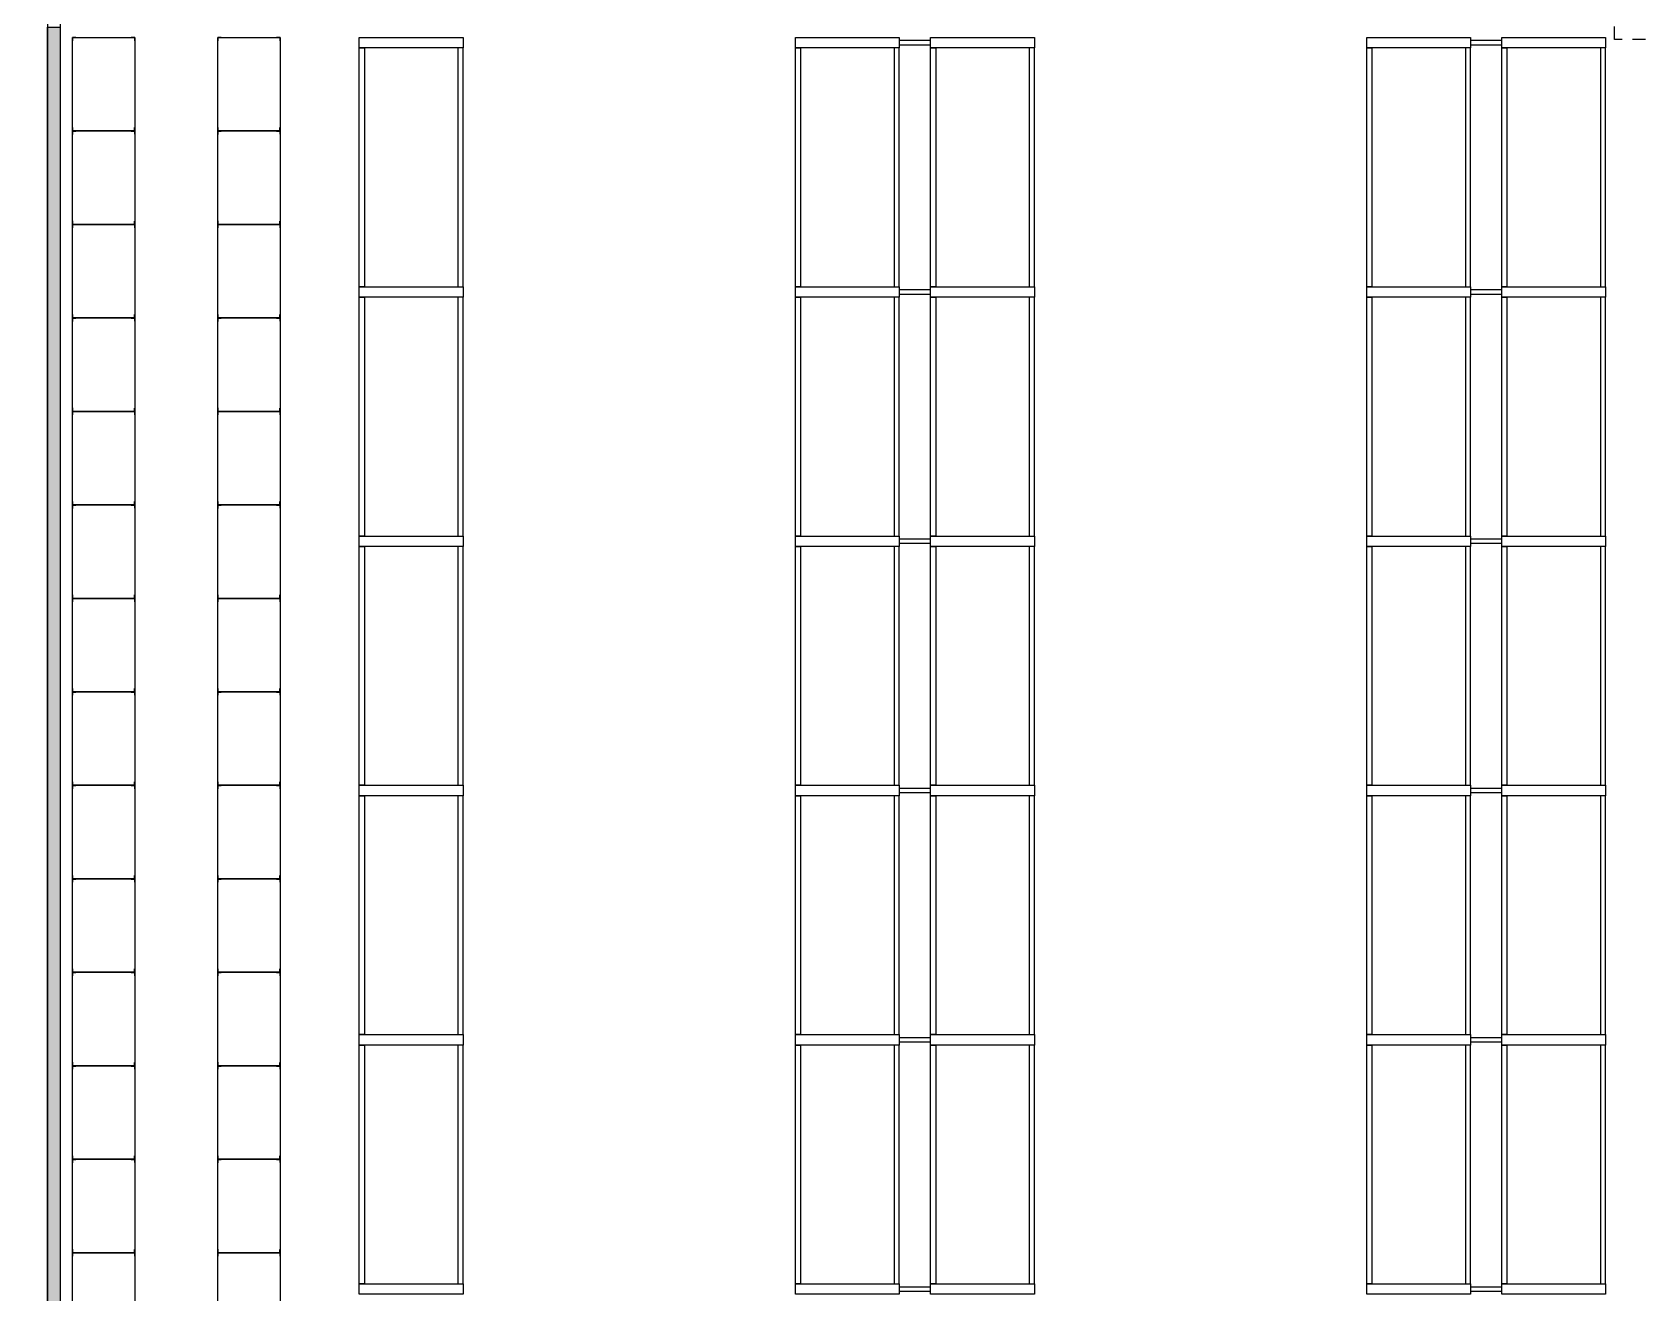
# Model space of a CAD drawing. Header units: millimetres. Extents: x 69.2 to 159.5, y 66.7 to 165.8.
# Drawn here: x 132.72 to 148.23, y 94.93 to 107.07 of the extents above; entities that cross this region are included whole.
import ezdxf

# ---------------------------------------------------------------- set-up
doc = ezdxf.new("R2010")
doc.units = ezdxf.units.MM
doc.linetypes.add('HIDDEN2', pattern=[0.1875, 0.125, -0.0625])
doc.layers.add('CIVIL-ARQ', color=8, linetype='Continuous')

msp = doc.modelspace()

# ---------------------------------------------------------------- hatches: boundary and pattern name
at = {"layer": 'CIVIL-ARQ'}
msp.add_hatch(color=256, dxfattribs=at).paths.add_polyline_path([(132.867179, 87.717529), (132.867179, 107.117529), (132.987179, 107.117529), (132.987179, 87.717529)])

# ---------------------------------------------------------------- linework, layer by layer
for p, q in [((132.867179, 133.617529), (132.867179, 87.117529)), ((132.987179, 133.617529), (132.987179, 87.117529))]:
    msp.add_line(p, q, dxfattribs=at)
at = {"layer": 'CIVIL-ARQ', "linetype": 'HIDDEN2'}
for p, q in [((147.951538, 106.996267), (147.951538, 107.334047)), ((150.951538, 106.996267), (147.951538, 106.996267))]:
    msp.add_line(p, q, dxfattribs=at)
at = {"layer": 'CIVIL-ARQ'}
msp.add_lwpolyline([(132.987179, 136.617529, 0, 0, 0), (132.867179, 76.917529, 0, 0, 0), (79.367179, 76.917529, 0, 0, 0), (79.367179, 109.148387, 0, 0, 0), (101.654974, 121.626446, 0.01, 0.01, 0), (101.717179, 121.516253, 0.01, 0.01, 0), (105.11802, 123.321249, 0.01, 0.01, 0), (132.867179, 138.871263, 0.01, 0.01, 0), (132.987179, 136.617529, 0.01, 0.01, 0), (132.987179, 136.617529, 0.01, 0.01, 0)], format="xyseb", dxfattribs=at)
for points in [[(132.867179, 87.717529), (132.867179, 107.117529), (132.987179, 107.117529), (132.987179, 87.717529), (132.867179, 87.717529)], [(133.70534, 107.017529), (133.70534, 106.117529), (133.10534, 106.117529), (133.10534, 107.017529), (133.70534, 107.017529)], [(133.10534, 107.017529), (133.10534, 106.984029), (133.10734, 106.984029), (133.10734, 107.015529), (133.13784, 107.015529), (133.13784, 107.017529), (133.10534, 107.017529)], [(133.70534, 107.017529), (133.67184, 107.017529), (133.67184, 107.015529), (133.70334, 107.015529), (133.70334, 106.985029), (133.70534, 106.985029), (133.70534, 107.017529)], [(135.10534, 107.017529), (135.10534, 106.117529), (134.50534, 106.117529), (134.50534, 107.017529), (135.10534, 107.017529)], [(134.50534, 107.017529), (134.50534, 106.984029), (134.50734, 106.984029), (134.50734, 107.015529), (134.53784, 107.015529), (134.53784, 107.017529), (134.50534, 107.017529)], [(135.10534, 107.017529), (135.07184, 107.017529), (135.07184, 107.015529), (135.10334, 107.015529), (135.10334, 106.985029), (135.10534, 106.985029), (135.10534, 107.017529)], [(133.10534, 106.117529), (133.10534, 106.151029), (133.10734, 106.151029), (133.10734, 106.119529), (133.13784, 106.119529), (133.13784, 106.117529), (133.10534, 106.117529)], [(133.70534, 106.117529), (133.67184, 106.117529), (133.67184, 106.119529), (133.70334, 106.119529), (133.70334, 106.150029), (133.70534, 106.150029), (133.70534, 106.117529)], [(134.50534, 106.117529), (134.50534, 106.151029), (134.50734, 106.151029), (134.50734, 106.119529), (134.53784, 106.119529), (134.53784, 106.117529), (134.50534, 106.117529)], [(135.10534, 106.117529), (135.07184, 106.117529), (135.07184, 106.119529), (135.10334, 106.119529), (135.10334, 106.150029), (135.10534, 106.150029), (135.10534, 106.117529)], [(133.70534, 106.117529), (133.70534, 105.217529), (133.10534, 105.217529), (133.10534, 106.117529), (133.70534, 106.117529)], [(133.10534, 106.117529), (133.10534, 106.084029), (133.10734, 106.084029), (133.10734, 106.115529), (133.13784, 106.115529), (133.13784, 106.117529), (133.10534, 106.117529)], [(133.70534, 106.117529), (133.67184, 106.117529), (133.67184, 106.115529), (133.70334, 106.115529), (133.70334, 106.085029), (133.70534, 106.085029), (133.70534, 106.117529)], [(135.10534, 106.117529), (135.10534, 105.217529), (134.50534, 105.217529), (134.50534, 106.117529), (135.10534, 106.117529)], [(134.50534, 106.117529), (134.50534, 106.084029), (134.50734, 106.084029), (134.50734, 106.115529), (134.53784, 106.115529), (134.53784, 106.117529), (134.50534, 106.117529)], [(135.10534, 106.117529), (135.07184, 106.117529), (135.07184, 106.115529), (135.10334, 106.115529), (135.10334, 106.085029), (135.10534, 106.085029), (135.10534, 106.117529)], [(133.10534, 105.217529), (133.10534, 105.251029), (133.10734, 105.251029), (133.10734, 105.219529), (133.13784, 105.219529), (133.13784, 105.217529), (133.10534, 105.217529)], [(133.70534, 105.217529), (133.70534, 104.317529), (133.10534, 104.317529), (133.10534, 105.217529), (133.70534, 105.217529)], [(133.10534, 105.217529), (133.10534, 105.184029), (133.10734, 105.184029), (133.10734, 105.215529), (133.13784, 105.215529), (133.13784, 105.217529), (133.10534, 105.217529)], [(133.70534, 105.217529), (133.67184, 105.217529), (133.67184, 105.219529), (133.70334, 105.219529), (133.70334, 105.250029), (133.70534, 105.250029), (133.70534, 105.217529)], [(133.70534, 105.217529), (133.67184, 105.217529), (133.67184, 105.215529), (133.70334, 105.215529), (133.70334, 105.185029), (133.70534, 105.185029), (133.70534, 105.217529)], [(134.50534, 105.217529), (134.50534, 105.251029), (134.50734, 105.251029), (134.50734, 105.219529), (134.53784, 105.219529), (134.53784, 105.217529), (134.50534, 105.217529)], [(135.10534, 105.217529), (135.10534, 104.317529), (134.50534, 104.317529), (134.50534, 105.217529), (135.10534, 105.217529)], [(134.50534, 105.217529), (134.50534, 105.184029), (134.50734, 105.184029), (134.50734, 105.215529), (134.53784, 105.215529), (134.53784, 105.217529), (134.50534, 105.217529)], [(135.10534, 105.217529), (135.07184, 105.217529), (135.07184, 105.219529), (135.10334, 105.219529), (135.10334, 105.250029), (135.10534, 105.250029), (135.10534, 105.217529)], [(135.10534, 105.217529), (135.07184, 105.217529), (135.07184, 105.215529), (135.10334, 105.215529), (135.10334, 105.185029), (135.10534, 105.185029), (135.10534, 105.217529)], [(133.10534, 104.317529), (133.10534, 104.351029), (133.10734, 104.351029), (133.10734, 104.319529), (133.13784, 104.319529), (133.13784, 104.317529), (133.10534, 104.317529)], [(133.70534, 104.317529), (133.70534, 103.417529), (133.10534, 103.417529), (133.10534, 104.317529), (133.70534, 104.317529)], [(133.10534, 104.317529), (133.10534, 104.284029), (133.10734, 104.284029), (133.10734, 104.315529), (133.13784, 104.315529), (133.13784, 104.317529), (133.10534, 104.317529)], [(133.70534, 104.317529), (133.67184, 104.317529), (133.67184, 104.319529), (133.70334, 104.319529), (133.70334, 104.350029), (133.70534, 104.350029), (133.70534, 104.317529)], [(133.70534, 104.317529), (133.67184, 104.317529), (133.67184, 104.315529), (133.70334, 104.315529), (133.70334, 104.285029), (133.70534, 104.285029), (133.70534, 104.317529)], [(134.50534, 104.317529), (134.50534, 104.351029), (134.50734, 104.351029), (134.50734, 104.319529), (134.53784, 104.319529), (134.53784, 104.317529), (134.50534, 104.317529)], [(135.10534, 104.317529), (135.10534, 103.417529), (134.50534, 103.417529), (134.50534, 104.317529), (135.10534, 104.317529)], [(134.50534, 104.317529), (134.50534, 104.284029), (134.50734, 104.284029), (134.50734, 104.315529), (134.53784, 104.315529), (134.53784, 104.317529), (134.50534, 104.317529)], [(135.10534, 104.317529), (135.07184, 104.317529), (135.07184, 104.319529), (135.10334, 104.319529), (135.10334, 104.350029), (135.10534, 104.350029), (135.10534, 104.317529)], [(135.10534, 104.317529), (135.07184, 104.317529), (135.07184, 104.315529), (135.10334, 104.315529), (135.10334, 104.285029), (135.10534, 104.285029), (135.10534, 104.317529)], [(133.10534, 103.417529), (133.10534, 103.451029), (133.10734, 103.451029), (133.10734, 103.419529), (133.13784, 103.419529), (133.13784, 103.417529), (133.10534, 103.417529)], [(133.70534, 103.417529), (133.70534, 102.517529), (133.10534, 102.517529), (133.10534, 103.417529), (133.70534, 103.417529)], [(133.10534, 103.417529), (133.10534, 103.384029), (133.10734, 103.384029), (133.10734, 103.415529), (133.13784, 103.415529), (133.13784, 103.417529), (133.10534, 103.417529)], [(133.70534, 103.417529), (133.67184, 103.417529), (133.67184, 103.419529), (133.70334, 103.419529), (133.70334, 103.450029), (133.70534, 103.450029), (133.70534, 103.417529)], [(133.70534, 103.417529), (133.67184, 103.417529), (133.67184, 103.415529), (133.70334, 103.415529), (133.70334, 103.385029), (133.70534, 103.385029), (133.70534, 103.417529)], [(134.50534, 103.417529), (134.50534, 103.451029), (134.50734, 103.451029), (134.50734, 103.419529), (134.53784, 103.419529), (134.53784, 103.417529), (134.50534, 103.417529)], [(135.10534, 103.417529), (135.10534, 102.517529), (134.50534, 102.517529), (134.50534, 103.417529), (135.10534, 103.417529)], [(134.50534, 103.417529), (134.50534, 103.384029), (134.50734, 103.384029), (134.50734, 103.415529), (134.53784, 103.415529), (134.53784, 103.417529), (134.50534, 103.417529)], [(135.10534, 103.417529), (135.07184, 103.417529), (135.07184, 103.419529), (135.10334, 103.419529), (135.10334, 103.450029), (135.10534, 103.450029), (135.10534, 103.417529)], [(135.10534, 103.417529), (135.07184, 103.417529), (135.07184, 103.415529), (135.10334, 103.415529), (135.10334, 103.385029), (135.10534, 103.385029), (135.10534, 103.417529)], [(133.10534, 102.517529), (133.10534, 102.551029), (133.10734, 102.551029), (133.10734, 102.519529), (133.13784, 102.519529), (133.13784, 102.517529), (133.10534, 102.517529)], [(133.70534, 102.517529), (133.70534, 101.617529), (133.10534, 101.617529), (133.10534, 102.517529), (133.70534, 102.517529)], [(133.10534, 102.517529), (133.10534, 102.484029), (133.10734, 102.484029), (133.10734, 102.515529), (133.13784, 102.515529), (133.13784, 102.517529), (133.10534, 102.517529)], [(133.70534, 102.517529), (133.67184, 102.517529), (133.67184, 102.519529), (133.70334, 102.519529), (133.70334, 102.550029), (133.70534, 102.550029), (133.70534, 102.517529)], [(133.70534, 102.517529), (133.67184, 102.517529), (133.67184, 102.515529), (133.70334, 102.515529), (133.70334, 102.485029), (133.70534, 102.485029), (133.70534, 102.517529)], [(134.50534, 102.517529), (134.50534, 102.551029), (134.50734, 102.551029), (134.50734, 102.519529), (134.53784, 102.519529), (134.53784, 102.517529), (134.50534, 102.517529)], [(135.10534, 102.517529), (135.10534, 101.617529), (134.50534, 101.617529), (134.50534, 102.517529), (135.10534, 102.517529)], [(134.50534, 102.517529), (134.50534, 102.484029), (134.50734, 102.484029), (134.50734, 102.515529), (134.53784, 102.515529), (134.53784, 102.517529), (134.50534, 102.517529)], [(135.10534, 102.517529), (135.07184, 102.517529), (135.07184, 102.519529), (135.10334, 102.519529), (135.10334, 102.550029), (135.10534, 102.550029), (135.10534, 102.517529)], [(135.10534, 102.517529), (135.07184, 102.517529), (135.07184, 102.515529), (135.10334, 102.515529), (135.10334, 102.485029), (135.10534, 102.485029), (135.10534, 102.517529)], [(133.10534, 101.617529), (133.10534, 101.651029), (133.10734, 101.651029), (133.10734, 101.619529), (133.13784, 101.619529), (133.13784, 101.617529), (133.10534, 101.617529)], [(133.70534, 101.617529), (133.67184, 101.617529), (133.67184, 101.619529), (133.70334, 101.619529), (133.70334, 101.650029), (133.70534, 101.650029), (133.70534, 101.617529)], [(134.50534, 101.617529), (134.50534, 101.651029), (134.50734, 101.651029), (134.50734, 101.619529), (134.53784, 101.619529), (134.53784, 101.617529), (134.50534, 101.617529)], [(135.10534, 101.617529), (135.07184, 101.617529), (135.07184, 101.619529), (135.10334, 101.619529), (135.10334, 101.650029), (135.10534, 101.650029), (135.10534, 101.617529)], [(133.70534, 101.617529), (133.70534, 100.717529), (133.10534, 100.717529), (133.10534, 101.617529), (133.70534, 101.617529)], [(133.10534, 101.617529), (133.10534, 101.584029), (133.10734, 101.584029), (133.10734, 101.615529), (133.13784, 101.615529), (133.13784, 101.617529), (133.10534, 101.617529)], [(133.70534, 101.617529), (133.67184, 101.617529), (133.67184, 101.615529), (133.70334, 101.615529), (133.70334, 101.585029), (133.70534, 101.585029), (133.70534, 101.617529)], [(135.10534, 101.617529), (135.10534, 100.717529), (134.50534, 100.717529), (134.50534, 101.617529), (135.10534, 101.617529)], [(134.50534, 101.617529), (134.50534, 101.584029), (134.50734, 101.584029), (134.50734, 101.615529), (134.53784, 101.615529), (134.53784, 101.617529), (134.50534, 101.617529)], [(135.10534, 101.617529), (135.07184, 101.617529), (135.07184, 101.615529), (135.10334, 101.615529), (135.10334, 101.585029), (135.10534, 101.585029), (135.10534, 101.617529)], [(133.10534, 100.717529), (133.10534, 100.751029), (133.10734, 100.751029), (133.10734, 100.719529), (133.13784, 100.719529), (133.13784, 100.717529), (133.10534, 100.717529)], [(133.70534, 100.717529), (133.70534, 99.817529), (133.10534, 99.817529), (133.10534, 100.717529), (133.70534, 100.717529)], [(133.10534, 100.717529), (133.10534, 100.684029), (133.10734, 100.684029), (133.10734, 100.715529), (133.13784, 100.715529), (133.13784, 100.717529), (133.10534, 100.717529)], [(133.70534, 100.717529), (133.67184, 100.717529), (133.67184, 100.719529), (133.70334, 100.719529), (133.70334, 100.750029), (133.70534, 100.750029), (133.70534, 100.717529)], [(133.70534, 100.717529), (133.67184, 100.717529), (133.67184, 100.715529), (133.70334, 100.715529), (133.70334, 100.685029), (133.70534, 100.685029), (133.70534, 100.717529)], [(134.50534, 100.717529), (134.50534, 100.751029), (134.50734, 100.751029), (134.50734, 100.719529), (134.53784, 100.719529), (134.53784, 100.717529), (134.50534, 100.717529)], [(135.10534, 100.717529), (135.10534, 99.817529), (134.50534, 99.817529), (134.50534, 100.717529), (135.10534, 100.717529)], [(134.50534, 100.717529), (134.50534, 100.684029), (134.50734, 100.684029), (134.50734, 100.715529), (134.53784, 100.715529), (134.53784, 100.717529), (134.50534, 100.717529)], [(135.10534, 100.717529), (135.07184, 100.717529), (135.07184, 100.719529), (135.10334, 100.719529), (135.10334, 100.750029), (135.10534, 100.750029), (135.10534, 100.717529)], [(135.10534, 100.717529), (135.07184, 100.717529), (135.07184, 100.715529), (135.10334, 100.715529), (135.10334, 100.685029), (135.10534, 100.685029), (135.10534, 100.717529)], [(133.10534, 99.817529), (133.10534, 99.851029), (133.10734, 99.851029), (133.10734, 99.819529), (133.13784, 99.819529), (133.13784, 99.817529), (133.10534, 99.817529)], [(133.70534, 99.817529), (133.70534, 98.917529), (133.10534, 98.917529), (133.10534, 99.817529), (133.70534, 99.817529)], [(133.10534, 99.817529), (133.10534, 99.784029), (133.10734, 99.784029), (133.10734, 99.815529), (133.13784, 99.815529), (133.13784, 99.817529), (133.10534, 99.817529)], [(133.70534, 99.817529), (133.67184, 99.817529), (133.67184, 99.819529), (133.70334, 99.819529), (133.70334, 99.850029), (133.70534, 99.850029), (133.70534, 99.817529)], [(133.70534, 99.817529), (133.67184, 99.817529), (133.67184, 99.815529), (133.70334, 99.815529), (133.70334, 99.785029), (133.70534, 99.785029), (133.70534, 99.817529)], [(134.50534, 99.817529), (134.50534, 99.851029), (134.50734, 99.851029), (134.50734, 99.819529), (134.53784, 99.819529), (134.53784, 99.817529), (134.50534, 99.817529)], [(135.10534, 99.817529), (135.10534, 98.917529), (134.50534, 98.917529), (134.50534, 99.817529), (135.10534, 99.817529)], [(134.50534, 99.817529), (134.50534, 99.784029), (134.50734, 99.784029), (134.50734, 99.815529), (134.53784, 99.815529), (134.53784, 99.817529), (134.50534, 99.817529)], [(135.10534, 99.817529), (135.07184, 99.817529), (135.07184, 99.819529), (135.10334, 99.819529), (135.10334, 99.850029), (135.10534, 99.850029), (135.10534, 99.817529)], [(135.10534, 99.817529), (135.07184, 99.817529), (135.07184, 99.815529), (135.10334, 99.815529), (135.10334, 99.785029), (135.10534, 99.785029), (135.10534, 99.817529)], [(133.10534, 98.917529), (133.10534, 98.951029), (133.10734, 98.951029), (133.10734, 98.919529), (133.13784, 98.919529), (133.13784, 98.917529), (133.10534, 98.917529)], [(133.70534, 98.917529), (133.70534, 98.017529), (133.10534, 98.017529), (133.10534, 98.917529), (133.70534, 98.917529)], [(133.10534, 98.917529), (133.10534, 98.884029), (133.10734, 98.884029), (133.10734, 98.915529), (133.13784, 98.915529), (133.13784, 98.917529), (133.10534, 98.917529)], [(133.70534, 98.917529), (133.67184, 98.917529), (133.67184, 98.919529), (133.70334, 98.919529), (133.70334, 98.950029), (133.70534, 98.950029), (133.70534, 98.917529)], [(133.70534, 98.917529), (133.67184, 98.917529), (133.67184, 98.915529), (133.70334, 98.915529), (133.70334, 98.885029), (133.70534, 98.885029), (133.70534, 98.917529)], [(134.50534, 98.917529), (134.50534, 98.951029), (134.50734, 98.951029), (134.50734, 98.919529), (134.53784, 98.919529), (134.53784, 98.917529), (134.50534, 98.917529)], [(135.10534, 98.917529), (135.10534, 98.017529), (134.50534, 98.017529), (134.50534, 98.917529), (135.10534, 98.917529)], [(134.50534, 98.917529), (134.50534, 98.884029), (134.50734, 98.884029), (134.50734, 98.915529), (134.53784, 98.915529), (134.53784, 98.917529), (134.50534, 98.917529)], [(135.10534, 98.917529), (135.07184, 98.917529), (135.07184, 98.919529), (135.10334, 98.919529), (135.10334, 98.950029), (135.10534, 98.950029), (135.10534, 98.917529)], [(135.10534, 98.917529), (135.07184, 98.917529), (135.07184, 98.915529), (135.10334, 98.915529), (135.10334, 98.885029), (135.10534, 98.885029), (135.10534, 98.917529)], [(133.10534, 98.017529), (133.10534, 98.051029), (133.10734, 98.051029), (133.10734, 98.019529), (133.13784, 98.019529), (133.13784, 98.017529), (133.10534, 98.017529)], [(133.70534, 98.017529), (133.70534, 97.117529), (133.10534, 97.117529), (133.10534, 98.017529), (133.70534, 98.017529)], [(133.10534, 98.017529), (133.10534, 97.984029), (133.10734, 97.984029), (133.10734, 98.015529), (133.13784, 98.015529), (133.13784, 98.017529), (133.10534, 98.017529)], [(133.70534, 98.017529), (133.67184, 98.017529), (133.67184, 98.019529), (133.70334, 98.019529), (133.70334, 98.050029), (133.70534, 98.050029), (133.70534, 98.017529)], [(133.70534, 98.017529), (133.67184, 98.017529), (133.67184, 98.015529), (133.70334, 98.015529), (133.70334, 97.985029), (133.70534, 97.985029), (133.70534, 98.017529)], [(134.50534, 98.017529), (134.50534, 98.051029), (134.50734, 98.051029), (134.50734, 98.019529), (134.53784, 98.019529), (134.53784, 98.017529), (134.50534, 98.017529)], [(135.10534, 98.017529), (135.10534, 97.117529), (134.50534, 97.117529), (134.50534, 98.017529), (135.10534, 98.017529)], [(134.50534, 98.017529), (134.50534, 97.984029), (134.50734, 97.984029), (134.50734, 98.015529), (134.53784, 98.015529), (134.53784, 98.017529), (134.50534, 98.017529)], [(135.10534, 98.017529), (135.07184, 98.017529), (135.07184, 98.019529), (135.10334, 98.019529), (135.10334, 98.050029), (135.10534, 98.050029), (135.10534, 98.017529)], [(135.10534, 98.017529), (135.07184, 98.017529), (135.07184, 98.015529), (135.10334, 98.015529), (135.10334, 97.985029), (135.10534, 97.985029), (135.10534, 98.017529)], [(133.10534, 97.117529), (133.10534, 97.151029), (133.10734, 97.151029), (133.10734, 97.119529), (133.13784, 97.119529), (133.13784, 97.117529), (133.10534, 97.117529)], [(133.70534, 97.117529), (133.67184, 97.117529), (133.67184, 97.119529), (133.70334, 97.119529), (133.70334, 97.150029), (133.70534, 97.150029), (133.70534, 97.117529)], [(134.50534, 97.117529), (134.50534, 97.151029), (134.50734, 97.151029), (134.50734, 97.119529), (134.53784, 97.119529), (134.53784, 97.117529), (134.50534, 97.117529)], [(135.10534, 97.117529), (135.07184, 97.117529), (135.07184, 97.119529), (135.10334, 97.119529), (135.10334, 97.150029), (135.10534, 97.150029), (135.10534, 97.117529)], [(133.70534, 97.117529), (133.70534, 96.217529), (133.10534, 96.217529), (133.10534, 97.117529), (133.70534, 97.117529)], [(133.10534, 97.117529), (133.10534, 97.084029), (133.10734, 97.084029), (133.10734, 97.115529), (133.13784, 97.115529), (133.13784, 97.117529), (133.10534, 97.117529)], [(133.70534, 97.117529), (133.67184, 97.117529), (133.67184, 97.115529), (133.70334, 97.115529), (133.70334, 97.085029), (133.70534, 97.085029), (133.70534, 97.117529)], [(135.10534, 97.117529), (135.10534, 96.217529), (134.50534, 96.217529), (134.50534, 97.117529), (135.10534, 97.117529)], [(134.50534, 97.117529), (134.50534, 97.084029), (134.50734, 97.084029), (134.50734, 97.115529), (134.53784, 97.115529), (134.53784, 97.117529), (134.50534, 97.117529)], [(135.10534, 97.117529), (135.07184, 97.117529), (135.07184, 97.115529), (135.10334, 97.115529), (135.10334, 97.085029), (135.10534, 97.085029), (135.10534, 97.117529)], [(133.10534, 96.217529), (133.10534, 96.251029), (133.10734, 96.251029), (133.10734, 96.219529), (133.13784, 96.219529), (133.13784, 96.217529), (133.10534, 96.217529)], [(133.70534, 96.217529), (133.70534, 95.317529), (133.10534, 95.317529), (133.10534, 96.217529), (133.70534, 96.217529)], [(133.10534, 96.217529), (133.10534, 96.184029), (133.10734, 96.184029), (133.10734, 96.215529), (133.13784, 96.215529), (133.13784, 96.217529), (133.10534, 96.217529)], [(133.70534, 96.217529), (133.67184, 96.217529), (133.67184, 96.219529), (133.70334, 96.219529), (133.70334, 96.250029), (133.70534, 96.250029), (133.70534, 96.217529)], [(133.70534, 96.217529), (133.67184, 96.217529), (133.67184, 96.215529), (133.70334, 96.215529), (133.70334, 96.185029), (133.70534, 96.185029), (133.70534, 96.217529)], [(134.50534, 96.217529), (134.50534, 96.251029), (134.50734, 96.251029), (134.50734, 96.219529), (134.53784, 96.219529), (134.53784, 96.217529), (134.50534, 96.217529)], [(135.10534, 96.217529), (135.10534, 95.317529), (134.50534, 95.317529), (134.50534, 96.217529), (135.10534, 96.217529)], [(134.50534, 96.217529), (134.50534, 96.184029), (134.50734, 96.184029), (134.50734, 96.215529), (134.53784, 96.215529), (134.53784, 96.217529), (134.50534, 96.217529)], [(135.10534, 96.217529), (135.07184, 96.217529), (135.07184, 96.219529), (135.10334, 96.219529), (135.10334, 96.250029), (135.10534, 96.250029), (135.10534, 96.217529)], [(135.10534, 96.217529), (135.07184, 96.217529), (135.07184, 96.215529), (135.10334, 96.215529), (135.10334, 96.185029), (135.10534, 96.185029), (135.10534, 96.217529)], [(133.10534, 95.317529), (133.10534, 95.351029), (133.10734, 95.351029), (133.10734, 95.319529), (133.13784, 95.319529), (133.13784, 95.317529), (133.10534, 95.317529)], [(133.70534, 95.317529), (133.70534, 94.417529), (133.10534, 94.417529), (133.10534, 95.317529), (133.70534, 95.317529)], [(133.10534, 95.317529), (133.10534, 95.284029), (133.10734, 95.284029), (133.10734, 95.315529), (133.13784, 95.315529), (133.13784, 95.317529), (133.10534, 95.317529)], [(133.70534, 95.317529), (133.67184, 95.317529), (133.67184, 95.319529), (133.70334, 95.319529), (133.70334, 95.350029), (133.70534, 95.350029), (133.70534, 95.317529)], [(133.70534, 95.317529), (133.67184, 95.317529), (133.67184, 95.315529), (133.70334, 95.315529), (133.70334, 95.285029), (133.70534, 95.285029), (133.70534, 95.317529)], [(134.50534, 95.317529), (134.50534, 95.351029), (134.50734, 95.351029), (134.50734, 95.319529), (134.53784, 95.319529), (134.53784, 95.317529), (134.50534, 95.317529)], [(135.10534, 95.317529), (135.10534, 94.417529), (134.50534, 94.417529), (134.50534, 95.317529), (135.10534, 95.317529)], [(134.50534, 95.317529), (134.50534, 95.284029), (134.50734, 95.284029), (134.50734, 95.315529), (134.53784, 95.315529), (134.53784, 95.317529), (134.50534, 95.317529)], [(135.10534, 95.317529), (135.07184, 95.317529), (135.07184, 95.319529), (135.10334, 95.319529), (135.10334, 95.350029), (135.10534, 95.350029), (135.10534, 95.317529)], [(135.10534, 95.317529), (135.07184, 95.317529), (135.07184, 95.315529), (135.10334, 95.315529), (135.10334, 95.285029), (135.10534, 95.285029), (135.10534, 95.317529)]]:
    msp.add_lwpolyline(points, dxfattribs=at)
for points in [[(136.867179, 107.017529), (136.867179, 106.917529), (135.867179, 106.917529), (135.867179, 107.017529)], [(135.917179, 106.917529), (135.917179, 104.617529), (135.867179, 104.617529), (135.867179, 106.917529)], [(136.817179, 106.917529), (136.817179, 104.617529), (136.867179, 104.617529), (136.867179, 106.917529)], [(141.067179, 107.017529), (141.067179, 106.917529), (140.067179, 106.917529), (140.067179, 107.017529)], [(140.117179, 106.917529), (140.117179, 104.617529), (140.067179, 104.617529), (140.067179, 106.917529)], [(141.017179, 106.917529), (141.017179, 104.617529), (141.067179, 104.617529), (141.067179, 106.917529)], [(141.367179, 106.947529), (141.367179, 106.987529), (141.067179, 106.987529), (141.067179, 106.947529)], [(142.367179, 107.017529), (142.367179, 106.917529), (141.367179, 106.917529), (141.367179, 107.017529)], [(141.417179, 106.917529), (141.417179, 104.617529), (141.367179, 104.617529), (141.367179, 106.917529)], [(142.317179, 106.917529), (142.317179, 104.617529), (142.367179, 104.617529), (142.367179, 106.917529)], [(146.567179, 107.017529), (146.567179, 106.917529), (145.567179, 106.917529), (145.567179, 107.017529)], [(145.617179, 106.917529), (145.617179, 104.617529), (145.567179, 104.617529), (145.567179, 106.917529)], [(146.517179, 106.917529), (146.517179, 104.617529), (146.567179, 104.617529), (146.567179, 106.917529)], [(146.867179, 106.947529), (146.867179, 106.987529), (146.567179, 106.987529), (146.567179, 106.947529)], [(147.867179, 107.017529), (147.867179, 106.917529), (146.867179, 106.917529), (146.867179, 107.017529)], [(146.917179, 106.917529), (146.917179, 104.617529), (146.867179, 104.617529), (146.867179, 106.917529)], [(147.817179, 106.917529), (147.817179, 104.617529), (147.867179, 104.617529), (147.867179, 106.917529)], [(136.867179, 104.617529), (136.867179, 104.517529), (135.867179, 104.517529), (135.867179, 104.617529)], [(141.067179, 104.617529), (141.067179, 104.517529), (140.067179, 104.517529), (140.067179, 104.617529)], [(141.367179, 104.547529), (141.367179, 104.587529), (141.067179, 104.587529), (141.067179, 104.547529)], [(142.367179, 104.617529), (142.367179, 104.517529), (141.367179, 104.517529), (141.367179, 104.617529)], [(146.567179, 104.617529), (146.567179, 104.517529), (145.567179, 104.517529), (145.567179, 104.617529)], [(146.867179, 104.547529), (146.867179, 104.587529), (146.567179, 104.587529), (146.567179, 104.547529)], [(147.867179, 104.617529), (147.867179, 104.517529), (146.867179, 104.517529), (146.867179, 104.617529)], [(135.917179, 104.517529), (135.917179, 102.217529), (135.867179, 102.217529), (135.867179, 104.517529)], [(136.817179, 104.517529), (136.817179, 102.217529), (136.867179, 102.217529), (136.867179, 104.517529)], [(140.117179, 104.517529), (140.117179, 102.217529), (140.067179, 102.217529), (140.067179, 104.517529)], [(141.017179, 104.517529), (141.017179, 102.217529), (141.067179, 102.217529), (141.067179, 104.517529)], [(141.417179, 104.517529), (141.417179, 102.217529), (141.367179, 102.217529), (141.367179, 104.517529)], [(142.317179, 104.517529), (142.317179, 102.217529), (142.367179, 102.217529), (142.367179, 104.517529)], [(145.617179, 104.517529), (145.617179, 102.217529), (145.567179, 102.217529), (145.567179, 104.517529)], [(146.517179, 104.517529), (146.517179, 102.217529), (146.567179, 102.217529), (146.567179, 104.517529)], [(146.917179, 104.517529), (146.917179, 102.217529), (146.867179, 102.217529), (146.867179, 104.517529)], [(147.817179, 104.517529), (147.817179, 102.217529), (147.867179, 102.217529), (147.867179, 104.517529)], [(136.867179, 102.217529), (136.867179, 102.117529), (135.867179, 102.117529), (135.867179, 102.217529)], [(135.917179, 102.117529), (135.917179, 99.817529), (135.867179, 99.817529), (135.867179, 102.117529)], [(136.817179, 102.117529), (136.817179, 99.817529), (136.867179, 99.817529), (136.867179, 102.117529)], [(141.067179, 102.217529), (141.067179, 102.117529), (140.067179, 102.117529), (140.067179, 102.217529)], [(140.117179, 102.117529), (140.117179, 99.817529), (140.067179, 99.817529), (140.067179, 102.117529)], [(141.017179, 102.117529), (141.017179, 99.817529), (141.067179, 99.817529), (141.067179, 102.117529)], [(141.367179, 102.147529), (141.367179, 102.187529), (141.067179, 102.187529), (141.067179, 102.147529)], [(142.367179, 102.217529), (142.367179, 102.117529), (141.367179, 102.117529), (141.367179, 102.217529)], [(141.417179, 102.117529), (141.417179, 99.817529), (141.367179, 99.817529), (141.367179, 102.117529)], [(142.317179, 102.117529), (142.317179, 99.817529), (142.367179, 99.817529), (142.367179, 102.117529)], [(146.567179, 102.217529), (146.567179, 102.117529), (145.567179, 102.117529), (145.567179, 102.217529)], [(145.617179, 102.117529), (145.617179, 99.817529), (145.567179, 99.817529), (145.567179, 102.117529)], [(146.517179, 102.117529), (146.517179, 99.817529), (146.567179, 99.817529), (146.567179, 102.117529)], [(146.867179, 102.147529), (146.867179, 102.187529), (146.567179, 102.187529), (146.567179, 102.147529)], [(147.867179, 102.217529), (147.867179, 102.117529), (146.867179, 102.117529), (146.867179, 102.217529)], [(146.917179, 102.117529), (146.917179, 99.817529), (146.867179, 99.817529), (146.867179, 102.117529)], [(147.817179, 102.117529), (147.817179, 99.817529), (147.867179, 99.817529), (147.867179, 102.117529)], [(136.867179, 99.817529), (136.867179, 99.717529), (135.867179, 99.717529), (135.867179, 99.817529)], [(141.067179, 99.817529), (141.067179, 99.717529), (140.067179, 99.717529), (140.067179, 99.817529)], [(141.367179, 99.747529), (141.367179, 99.787529), (141.067179, 99.787529), (141.067179, 99.747529)], [(142.367179, 99.817529), (142.367179, 99.717529), (141.367179, 99.717529), (141.367179, 99.817529)], [(146.567179, 99.817529), (146.567179, 99.717529), (145.567179, 99.717529), (145.567179, 99.817529)], [(146.867179, 99.747529), (146.867179, 99.787529), (146.567179, 99.787529), (146.567179, 99.747529)], [(147.867179, 99.817529), (147.867179, 99.717529), (146.867179, 99.717529), (146.867179, 99.817529)], [(135.917179, 99.717529), (135.917179, 97.417529), (135.867179, 97.417529), (135.867179, 99.717529)], [(136.817179, 99.717529), (136.817179, 97.417529), (136.867179, 97.417529), (136.867179, 99.717529)], [(140.117179, 99.717529), (140.117179, 97.417529), (140.067179, 97.417529), (140.067179, 99.717529)], [(141.017179, 99.717529), (141.017179, 97.417529), (141.067179, 97.417529), (141.067179, 99.717529)], [(141.417179, 99.717529), (141.417179, 97.417529), (141.367179, 97.417529), (141.367179, 99.717529)], [(142.317179, 99.717529), (142.317179, 97.417529), (142.367179, 97.417529), (142.367179, 99.717529)], [(145.617179, 99.717529), (145.617179, 97.417529), (145.567179, 97.417529), (145.567179, 99.717529)], [(146.517179, 99.717529), (146.517179, 97.417529), (146.567179, 97.417529), (146.567179, 99.717529)], [(146.917179, 99.717529), (146.917179, 97.417529), (146.867179, 97.417529), (146.867179, 99.717529)], [(147.817179, 99.717529), (147.817179, 97.417529), (147.867179, 97.417529), (147.867179, 99.717529)], [(136.867179, 97.417529), (136.867179, 97.317529), (135.867179, 97.317529), (135.867179, 97.417529)], [(135.917179, 97.317529), (135.917179, 95.017529), (135.867179, 95.017529), (135.867179, 97.317529)], [(136.817179, 97.317529), (136.817179, 95.017529), (136.867179, 95.017529), (136.867179, 97.317529)], [(141.067179, 97.417529), (141.067179, 97.317529), (140.067179, 97.317529), (140.067179, 97.417529)], [(140.117179, 97.317529), (140.117179, 95.017529), (140.067179, 95.017529), (140.067179, 97.317529)], [(141.017179, 97.317529), (141.017179, 95.017529), (141.067179, 95.017529), (141.067179, 97.317529)], [(141.367179, 97.347529), (141.367179, 97.387529), (141.067179, 97.387529), (141.067179, 97.347529)], [(142.367179, 97.417529), (142.367179, 97.317529), (141.367179, 97.317529), (141.367179, 97.417529)], [(141.417179, 97.317529), (141.417179, 95.017529), (141.367179, 95.017529), (141.367179, 97.317529)], [(142.317179, 97.317529), (142.317179, 95.017529), (142.367179, 95.017529), (142.367179, 97.317529)], [(146.567179, 97.417529), (146.567179, 97.317529), (145.567179, 97.317529), (145.567179, 97.417529)], [(145.617179, 97.317529), (145.617179, 95.017529), (145.567179, 95.017529), (145.567179, 97.317529)], [(146.517179, 97.317529), (146.517179, 95.017529), (146.567179, 95.017529), (146.567179, 97.317529)], [(146.867179, 97.347529), (146.867179, 97.387529), (146.567179, 97.387529), (146.567179, 97.347529)], [(147.867179, 97.417529), (147.867179, 97.317529), (146.867179, 97.317529), (146.867179, 97.417529)], [(146.917179, 97.317529), (146.917179, 95.017529), (146.867179, 95.017529), (146.867179, 97.317529)], [(147.817179, 97.317529), (147.817179, 95.017529), (147.867179, 95.017529), (147.867179, 97.317529)], [(136.867179, 95.017529), (136.867179, 94.917529), (135.867179, 94.917529), (135.867179, 95.017529)], [(141.067179, 95.017529), (141.067179, 94.917529), (140.067179, 94.917529), (140.067179, 95.017529)], [(141.367179, 94.947529), (141.367179, 94.987529), (141.067179, 94.987529), (141.067179, 94.947529)], [(142.367179, 95.017529), (142.367179, 94.917529), (141.367179, 94.917529), (141.367179, 95.017529)], [(146.567179, 95.017529), (146.567179, 94.917529), (145.567179, 94.917529), (145.567179, 95.017529)], [(146.867179, 94.947529), (146.867179, 94.987529), (146.567179, 94.987529), (146.567179, 94.947529)], [(147.867179, 95.017529), (147.867179, 94.917529), (146.867179, 94.917529), (146.867179, 95.017529)]]:
    msp.add_lwpolyline(points, close=True, dxfattribs=at)

doc.saveas('drawing.dxf')
